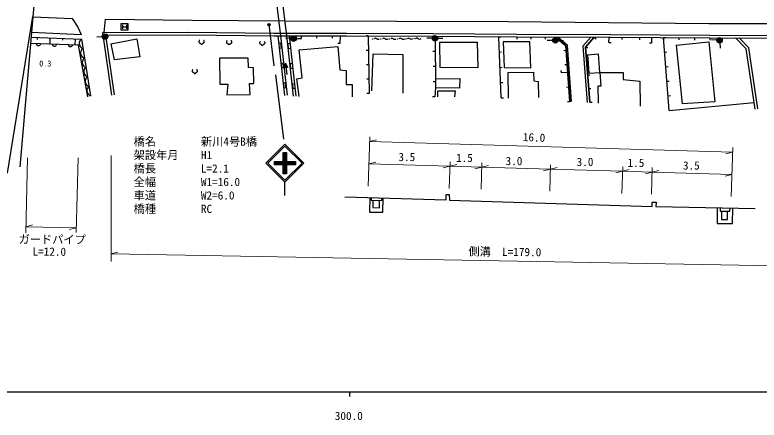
# Model space of a CAD drawing. Units: millimetres, scale not verified. Extents: x 40000 to 680000, y 20000 to 380000.
# Drawn here: x 293422 to 459294, y 198715 to 289099 of the extents above; entities that cross this region are included whole.
import ezdxf
from ezdxf.enums import TextEntityAlignment as Align

# ---------------------------------------------------------------- set-up
doc = ezdxf.new("R2010")
doc.units = ezdxf.units.MM
doc.header["$LTSCALE"] = 1000
for name, color, linetype, lineweight in [('M-BGD', 7, 'Continuous', 25), ('M-BGD-EXST', 7, 'Continuous', 25), ('M-BMK-OTRS', 5, 'Continuous', 25), ('M-STR-HTXT', 7, 'Continuous', 13), ('M-STR-STR1', 1, 'Continuous', 25), ('M-STR-STRC', 7, 'Continuous', 25), ('M-TTL-BAND', 7, 'Continuous', 25)]:
    doc.layers.add(name, color=color, linetype=linetype, lineweight=lineweight)
doc.styles.add('ＭＳ ゴシック', font='')
doc.styles.get('ＭＳ ゴシック').set_extended_font_data('MS Gothic')

msp = doc.modelspace()

# ---------------------------------------------------------------- linework, layer by layer
at = {"layer": 'M-BGD'}
for p, q in [((297411, 288636), (306155, 288257)), ((306155, 288257), (307459, 286381)), ((313332, 285173), (313617, 288135)), ((313617, 288135), (332905, 287931)), ((332905, 287931), (353593, 287778)), ((353593, 287778), (403338, 287620)), ((403338, 287620), (448070, 287150)), ((448070, 287150), (465563, 287216)), ((307459, 286381), (308179, 284711)), ((297015, 284092), (308244, 283667)), ((297113, 285213), (308179, 284711)), ((298419, 284039), (298403, 283625)), ((301226, 283933), (301174, 282574)), ((304033, 283827), (304018, 283425)), ((306840, 283721), (306790, 282404)), ((308242, 283680), (308055, 283522)), ((308244, 283667), (310280, 271043)), ((312905, 284231), (311707, 284160)), ((313002, 285172), (332006, 285256)), ((315017, 271196), (313002, 285172)), ((313694, 284575), (332004, 284656)), ((315611, 271281), (313694, 284575)), ((314840, 282671), (320631, 283772)), ((320631, 283772), (321242, 279735)), ((332004, 284656), (351165, 284421)), ((332006, 285256), (351169, 285021)), ((351165, 284421), (367366, 284431)), ((351169, 285021), (367367, 285031)), ((352012, 284422), (353480, 271140)), ((352616, 284422), (354076, 271206)), ((354932, 283849), (353734, 283910)), ((353928, 284423), (355478, 270937)), ((354532, 284423), (356074, 271005)), ((356131, 283834), (357331, 283866)), ((357200, 284425), (365916, 284430)), ((357200, 284425), (357200, 283925)), ((360681, 284427), (360681, 283927)), ((364162, 284429), (364162, 283929)), ((365916, 284430), (365865, 282705)), ((367366, 284431), (386660, 284329)), ((367367, 285031), (386664, 284929)), ((372186, 284405), (371686, 284398)), ((372186, 284405), (372390, 271542)), ((373627, 283836), (373483, 283727)), ((373771, 283872), (373627, 283836)), ((373915, 283837), (373771, 283872)), ((374059, 283730), (373915, 283837)), ((374204, 283622), (374059, 283730)), ((374635, 283732), (374492, 283623)), ((375471, 283849), (375319, 283734)), ((375623, 283887), (375471, 283849)), ((375775, 283850), (375623, 283887)), ((375927, 283736), (375775, 283850)), ((376080, 283623), (375927, 283736)), ((376535, 283739), (376384, 283624)), ((377327, 283850), (377183, 283741)), ((377471, 283886), (377327, 283850)), ((377615, 283851), (377471, 283886)), ((377759, 283743), (377615, 283851)), ((377904, 283636), (377759, 283743)), ((378335, 283745), (378192, 283637)), ((379171, 283862), (379019, 283748)), ((379323, 283901), (379171, 283862)), ((379475, 283864), (379323, 283901)), ((379627, 283750), (379475, 283864)), ((379780, 283637), (379627, 283750)), ((380235, 283752), (380084, 283638)), ((381027, 283863), (380883, 283755)), ((381171, 283900), (381027, 283863)), ((381315, 283864), (381171, 283900)), ((381459, 283757), (381315, 283864)), ((381604, 283649), (381459, 283757)), ((381748, 283614), (381604, 283649)), ((381892, 283650), (381748, 283614)), ((382035, 283759), (381892, 283650)), ((382871, 283876), (382719, 283761)), ((383023, 283915), (382871, 283876)), ((383175, 283877), (383023, 283915)), ((383327, 283764), (383175, 283877)), ((383480, 283650), (383327, 283764)), ((383632, 283613), (383480, 283650)), ((383784, 283651), (383632, 283613)), ((383935, 283766), (383784, 283651)), ((386426, 283888), (385226, 283888)), ((387066, 284326), (386566, 284322)), ((386660, 284329), (405201, 284176)), ((386664, 284929), (405204, 284776)), ((387066, 284326), (387145, 272838)), ((387626, 283888), (388826, 283888)), ((401258, 284209), (401758, 284229)), ((401828, 270589), (401258, 284209)), ((405201, 284176), (426146, 284107)), ((405204, 284776), (426149, 284707)), ((405263, 284176), (405262, 283676)), ((405263, 284176), (413915, 284147)), ((408439, 284165), (408437, 283665)), ((411615, 284155), (411613, 283655)), ((416198, 282178), (413915, 284147)), ((413915, 284147), (416198, 282178)), ((414530, 284145), (416585, 282372)), ((420008, 282110), (421770, 284121)), ((422565, 284119), (420625, 281904)), ((420625, 281904), (422565, 284119)), ((422565, 284119), (422941, 283789)), ((425805, 282948), (425907, 284108)), ((425907, 284108), (435286, 284051)), ((426146, 284107), (448331, 283972)), ((426149, 284707), (448334, 284572)), ((428676, 284091), (428673, 283591)), ((432610, 284067), (432607, 283567)), ((435286, 284051), (435336, 282795)), ((437987, 284035), (437984, 283535)), ((437987, 284035), (438486, 284074)), ((437987, 284035), (448335, 283972)), ((439269, 267798), (437987, 284035)), ((441436, 284014), (441433, 283514)), ((444886, 283993), (444882, 283493)), ((448331, 283972), (461635, 283921)), ((448335, 283972), (448332, 283472)), ((448334, 284572), (461638, 284521)), ((456423, 281503), (454000, 283950)), ((456988, 281785), (454848, 283947)), ((307589, 282379), (296894, 282703)), ((298177, 282664), (298213, 282543)), ((298213, 282543), (298270, 282441)), ((298270, 282441), (298367, 282338)), ((298367, 282338), (298465, 282275)), ((298465, 282275), (298584, 282232)), ((298584, 282232), (298744, 282227)), ((298744, 282227), (298865, 282263)), ((298865, 282263), (298967, 282320)), ((298967, 282320), (299070, 282417)), ((299070, 282417), (299133, 282515)), ((299133, 282515), (299176, 282634)), ((301742, 282556), (301778, 282435)), ((301778, 282435), (301835, 282333)), ((301835, 282333), (301932, 282230)), ((301932, 282230), (302030, 282167)), ((302030, 282167), (302149, 282124)), ((302149, 282124), (302309, 282119)), ((302309, 282119), (302430, 282155)), ((302430, 282155), (302532, 282212)), ((302532, 282212), (302634, 282309)), ((302634, 282309), (302697, 282407)), ((302697, 282407), (302741, 282526)), ((305306, 282449), (305343, 282327)), ((305343, 282327), (305400, 282226)), ((305400, 282226), (305497, 282123)), ((305497, 282123), (305595, 282060)), ((305595, 282060), (305714, 282016)), ((305714, 282016), (305874, 282011)), ((305874, 282011), (305995, 282048)), ((305995, 282048), (306096, 282104)), ((306096, 282104), (306199, 282201)), ((306199, 282201), (306262, 282300)), ((306262, 282300), (306306, 282418)), ((309709, 270839), (307589, 282379)), ((307768, 282923), (307767, 282667)), ((307767, 282667), (307807, 282419)), ((307853, 283192), (307768, 282923)), ((307807, 282419), (307889, 282177)), ((307950, 283378), (307853, 283192)), ((307889, 282177), (308053, 281948)), ((308055, 283522), (307950, 283378)), ((314840, 282671), (315533, 279041)), ((334457, 283258), (334433, 283162)), ((334433, 283162), (334433, 283066)), ((334433, 283066), (334457, 282970)), ((334529, 283354), (334457, 283258)), ((334457, 282970), (334505, 282898)), ((334505, 282898), (334577, 282850)), ((334625, 283402), (334529, 283354)), ((334577, 282850), (334673, 282826)), ((334673, 282826), (334721, 282826)), ((334721, 282826), (334745, 282754)), ((334745, 282754), (334793, 282682)), ((334793, 282682), (334889, 282610)), ((334889, 282610), (334985, 282586)), ((334985, 282586), (335081, 282586)), ((335081, 282586), (335153, 282610)), ((335153, 282610), (335249, 282658)), ((335249, 282658), (335297, 282706)), ((335297, 282706), (335321, 282754)), ((335321, 282754), (335345, 282826)), ((335345, 282826), (335393, 282826)), ((335393, 282826), (335489, 282850)), ((335537, 283354), (335441, 283402)), ((335489, 282850), (335561, 282898)), ((335609, 283258), (335537, 283354)), ((335561, 282898), (335609, 282970)), ((335633, 283162), (335609, 283258)), ((335609, 282970), (335633, 283066)), ((335633, 283066), (335633, 283162)), ((340589, 283178), (340565, 283082)), ((340565, 283082), (340565, 282986)), ((340565, 282986), (340589, 282890)), ((340661, 283274), (340589, 283178)), ((340589, 282890), (340637, 282818)), ((340637, 282818), (340709, 282770)), ((340757, 283322), (340661, 283274)), ((340709, 282770), (340805, 282746)), ((340805, 282746), (340853, 282746)), ((340853, 282746), (340877, 282674)), ((340877, 282674), (340925, 282602)), ((340925, 282602), (341021, 282530)), ((341021, 282530), (341117, 282506)), ((341117, 282506), (341213, 282506)), ((341213, 282506), (341285, 282530)), ((341285, 282530), (341381, 282578)), ((341381, 282578), (341429, 282626)), ((341429, 282626), (341453, 282674)), ((341453, 282674), (341477, 282746)), ((341477, 282746), (341525, 282746)), ((341525, 282746), (341621, 282770)), ((341669, 283274), (341573, 283322)), ((341621, 282770), (341693, 282818)), ((341741, 283178), (341669, 283274)), ((341693, 282818), (341741, 282890)), ((341765, 283082), (341741, 283178)), ((341741, 282890), (341765, 282986)), ((341765, 282986), (341765, 283082)), ((347996, 283019), (347972, 282923)), ((347972, 282923), (347972, 282827)), ((347972, 282827), (347996, 282731)), ((348068, 283115), (347996, 283019)), ((347996, 282731), (348044, 282659)), ((348044, 282659), (348116, 282611)), ((348164, 283163), (348068, 283115)), ((348116, 282611), (348212, 282587)), ((348212, 282587), (348260, 282587)), ((348260, 282587), (348284, 282515)), ((348284, 282515), (348332, 282443)), ((348332, 282443), (348428, 282371)), ((348428, 282371), (348524, 282347)), ((348524, 282347), (348620, 282347)), ((348620, 282347), (348692, 282371)), ((348692, 282371), (348788, 282419)), ((348788, 282419), (348836, 282467)), ((348836, 282467), (348860, 282515)), ((348860, 282515), (348884, 282587)), ((348884, 282587), (348932, 282587)), ((348932, 282587), (349028, 282611)), ((349076, 283115), (348980, 283163)), ((349028, 282611), (349100, 282659)), ((349148, 283019), (349076, 283115)), ((349100, 282659), (349148, 282731)), ((349172, 282923), (349148, 283019)), ((349148, 282731), (349172, 282827)), ((349172, 282827), (349172, 282923)), ((352699, 282760), (352202, 282705)), ((352809, 281766), (352699, 282760)), ((354732, 282684), (354236, 282627)), ((354236, 282627), (354350, 281633)), ((356790, 281297), (365404, 282062)), ((365865, 282705), (365366, 282720)), ((365404, 282062), (365812, 276811)), ((374348, 283587), (374204, 283622)), ((374492, 283623), (374348, 283587)), ((376232, 283586), (376080, 283623)), ((376384, 283624), (376232, 283586)), ((378048, 283600), (377904, 283636)), ((378192, 283637), (378048, 283600)), ((379932, 283599), (379780, 283637)), ((380084, 283638), (379932, 283599)), ((388062, 283032), (396473, 283032)), ((388062, 283032), (388164, 277374)), ((396473, 283032), (396575, 277272)), ((408196, 283083), (402283, 283083)), ((402283, 283083), (402436, 277374)), ((408451, 277323), (408196, 283083)), ((413292, 283418), (412092, 283418)), ((414578, 283575), (414251, 283197)), ((414492, 283405), (415691, 283381)), ((417099, 269718), (416198, 282178)), ((416198, 282178), (416629, 276221)), ((417498, 269747), (416585, 282372)), ((420008, 282110), (420952, 269553)), ((425805, 282948), (426303, 282903)), ((435336, 282795), (434837, 282775)), ((440792, 282330), (448081, 283095)), ((440792, 282330), (442168, 269281)), ((448081, 283095), (449406, 269740)), ((449883, 283472), (448686, 283547)), ((450528, 282837), (450620, 281640)), ((308053, 281948), (308204, 281802)), ((308080, 280814), (308079, 280546)), ((308079, 280546), (308121, 280285)), ((308168, 281095), (308080, 280814)), ((308271, 281290), (308168, 281095)), ((308204, 281802), (308349, 281698)), ((308380, 281441), (308271, 281290)), ((308349, 281698), (308576, 281607)), ((308576, 281607), (308380, 281441)), ((352312, 281711), (352809, 281766)), ((354350, 281633), (354846, 281690)), ((357453, 275027), (356790, 281297)), ((372237, 281190), (371737, 281182)), ((372948, 272122), (373254, 280380)), ((373254, 280380), (379880, 280278)), ((387089, 280942), (386589, 280938)), ((401400, 280804), (401900, 280825)), ((416272, 281144), (415774, 281108)), ((420625, 281904), (421551, 269598)), ((421551, 269598), (420625, 281904)), ((420633, 281792), (421132, 281829)), ((421066, 280189), (423512, 280444)), ((423767, 276213), (423512, 280444)), ((438244, 280787), (438742, 280827)), ((458382, 268089), (456423, 281503)), ((458976, 268176), (456988, 281785)), ((308121, 280285), (308206, 280032)), ((308206, 280032), (308379, 279792)), ((308379, 279792), (308537, 279639)), ((308453, 278678), (308452, 278422)), ((308537, 278947), (308453, 278678)), ((308537, 279639), (308688, 279530)), ((308635, 279133), (308537, 278947)), ((308739, 279277), (308635, 279133)), ((308688, 279530), (308927, 279435)), ((308927, 279435), (308739, 279277)), ((321242, 279735), (315533, 279041)), ((345396, 279413), (339024, 279413)), ((339024, 279413), (339088, 273615)), ((345460, 277374), (345396, 279413)), ((379880, 280278), (379880, 271663)), ((420863, 278743), (421361, 278781)), ((421066, 280189), (421321, 276111)), ((308452, 278422), (308492, 278174)), ((308492, 278174), (308573, 277931)), ((308573, 277931), (308738, 277703)), ((308738, 277703), (308889, 277557)), ((308969, 277059), (308872, 276873)), ((308889, 277557), (309034, 277453)), ((309074, 277204), (308969, 277059)), ((309034, 277453), (309261, 277362)), ((309261, 277362), (309074, 277204)), ((346606, 277310), (345460, 277374)), ((346670, 273806), (346606, 277310)), ((353188, 278333), (352691, 278278)), ((352801, 277284), (353298, 277339)), ((353298, 277339), (353188, 278333)), ((353595, 277316), (353749, 278343)), ((354151, 277385), (353595, 277316)), ((353670, 277366), (353784, 278065)), ((354066, 277415), (353670, 277366)), ((353744, 277415), (353804, 277906)), ((353982, 277445), (353744, 277415)), ((353749, 278343), (354151, 277385)), ((353749, 278343), (354068, 275794)), ((353784, 278065), (354066, 277415)), ((353804, 277906), (353982, 277445)), ((353818, 277465), (353833, 277668)), ((353898, 277475), (353818, 277465)), ((353833, 277668), (353898, 277475)), ((355246, 278211), (354749, 278154)), ((354749, 278154), (354864, 277160)), ((354864, 277160), (355360, 277217)), ((372288, 277974), (371788, 277966)), ((387112, 277558), (386612, 277554)), ((396575, 277272), (388164, 277374)), ((401543, 277399), (402042, 277420)), ((402436, 277374), (408451, 277323)), ((416502, 277976), (416003, 277940)), ((438500, 277540), (438998, 277579)), ((308787, 276605), (308786, 276349)), ((308786, 276349), (308826, 276100)), ((308872, 276873), (308787, 276605)), ((308826, 276100), (308908, 275858)), ((308908, 275858), (309072, 275630)), ((309072, 275630), (309223, 275484)), ((309223, 275484), (309368, 275379)), ((309368, 275379), (309595, 275288)), ((332944, 276727), (332920, 276631)), ((332920, 276631), (332920, 276535)), ((332920, 276535), (332944, 276439)), ((333016, 276823), (332944, 276727)), ((332944, 276439), (332992, 276367)), ((332992, 276367), (333064, 276319)), ((333112, 276871), (333016, 276823)), ((333064, 276319), (333160, 276295)), ((333160, 276295), (333208, 276295)), ((333208, 276295), (333232, 276223)), ((333232, 276223), (333280, 276151)), ((333280, 276151), (333376, 276079)), ((333376, 276079), (333472, 276055)), ((333472, 276055), (333568, 276055)), ((333568, 276055), (333640, 276079)), ((333640, 276079), (333736, 276127)), ((333736, 276127), (333784, 276175)), ((333784, 276175), (333808, 276223)), ((333808, 276223), (333832, 276295)), ((333832, 276295), (333880, 276295)), ((333880, 276295), (333976, 276319)), ((334024, 276823), (333928, 276871)), ((333976, 276319), (334048, 276367)), ((334096, 276727), (334024, 276823)), ((334048, 276367), (334096, 276439)), ((334120, 276631), (334096, 276727)), ((334096, 276439), (334120, 276535)), ((334120, 276535), (334120, 276631)), ((365812, 276811), (367290, 276710)), ((367290, 276710), (367290, 273600)), ((403354, 276253), (409012, 276355)), ((403405, 270544), (403354, 276253)), ((409012, 276355), (409063, 274367)), ((415213, 276181), (415199, 276681)), ((416629, 276221), (415213, 276181)), ((416629, 276221), (416130, 276185)), ((416629, 276221), (417099, 269718)), ((421092, 275695), (421591, 275732)), ((421321, 276111), (423767, 276213)), ((424124, 273308), (423869, 276264)), ((423869, 276264), (428966, 276213)), ((428966, 276213), (428966, 274684)), ((309099, 274495), (309098, 274228)), ((309098, 274228), (309140, 273967)), ((309188, 274777), (309099, 274495)), ((309140, 273967), (309225, 273713)), ((309290, 274972), (309188, 274777)), ((309225, 273713), (309398, 273474)), ((309399, 275123), (309290, 274972)), ((309595, 275288), (309399, 275123)), ((345842, 271321), (345714, 273806)), ((345714, 273806), (346670, 273806)), ((353677, 273906), (353180, 273851)), ((353787, 272912), (353677, 273906)), ((355760, 273738), (355263, 273681)), ((356280, 274824), (357453, 275027)), ((356790, 270899), (356280, 274824)), ((372339, 274758), (371839, 274750)), ((387136, 274173), (386636, 274170)), ((387145, 274826), (392599, 274877)), ((387145, 274826), (387145, 272838)), ((392599, 274877), (392548, 272787)), ((401685, 273994), (402185, 274015)), ((409063, 274367), (410031, 274265)), ((410031, 274265), (410133, 270646)), ((428966, 274684), (432687, 274327)), ((432687, 274327), (432789, 268772)), ((438756, 274293), (439255, 274332)), ((309398, 273474), (309556, 273321)), ((309472, 272359), (309471, 272104)), ((309471, 272104), (309511, 271855)), ((309556, 272628), (309472, 272359)), ((309556, 273321), (309707, 273212)), ((309654, 272814), (309556, 272628)), ((309758, 272959), (309654, 272814)), ((309707, 273212), (309946, 273117)), ((309946, 273117), (309758, 272959)), ((339088, 273615), (340872, 273615)), ((340872, 273615), (340681, 271257)), ((353290, 272857), (353787, 272912)), ((355263, 273681), (355378, 272688)), ((355378, 272688), (355874, 272745)), ((367290, 273600), (368615, 273600)), ((368615, 273600), (368564, 270848)), ((387145, 272838), (387025, 270793)), ((392548, 272787), (387145, 272838)), ((387654, 270850), (387654, 272175)), ((387654, 272175), (391528, 272175)), ((391528, 272175), (391375, 270799)), ((416864, 272970), (416365, 272934)), ((421321, 272646), (421820, 272684)), ((423410, 273257), (424124, 273308)), ((423512, 269383), (423410, 273257)), ((309511, 271855), (309593, 271613)), ((309593, 271613), (309757, 271384)), ((309757, 271384), (309908, 271239)), ((309908, 271239), (310053, 271134)), ((310053, 271134), (310280, 271043)), ((340681, 271257), (345842, 271321)), ((372390, 271542), (371890, 271534)), ((387025, 270793), (386526, 270822)), ((401828, 270589), (402327, 270610)), ((439013, 271045), (439511, 271085)), ((417099, 269718), (416600, 269682)), ((421551, 269598), (422049, 269635)), ((439269, 267798), (458170, 269543)), ((449406, 269740), (442168, 269281)), ((439269, 267798), (439768, 267837)), ((389580, 247852), (389580, 249062)), ((389580, 249062), (390218, 249062)), ((390218, 249062), (390281, 247788)), ((366962, 248553), (389580, 247852)), ((372510, 248381), (372460, 245114)), ((372851, 248370), (372851, 247802)), ((372851, 247802), (375200, 247724)), ((373189, 247791), (373164, 246106)), ((374652, 246080), (374676, 247742)), ((375200, 247724), (375200, 248297)), ((375435, 245062), (375528, 248287)), ((390281, 247788), (435454, 246397)), ((435454, 246397), (435454, 247353)), ((435454, 247353), (436346, 247353)), ((436346, 247353), (436282, 246333)), ((373164, 246106), (374652, 246080)), ((436282, 246333), (458421, 245907)), ((449911, 246071), (449911, 242563)), ((450579, 246058), (450579, 245319)), ((452792, 245298), (452825, 246015)), ((453397, 242563), (453437, 246003)), ((372460, 245114), (375435, 245062)), ((450579, 245319), (452792, 245298)), ((450934, 245316), (450934, 243461)), ((452249, 243461), (452268, 245303)), ((449911, 242563), (453397, 242563)), ((450934, 243461), (452249, 243461))]:
    msp.add_line(p, q, dxfattribs=at)
for centre, radius in [((313504, 284266), 600), ((313504, 284266), 528), ((313504, 284266), 456), ((313504, 284266), 384), ((313504, 284266), 312), ((313504, 284266), 240), ((313504, 284266), 168), ((313504, 284266), 96), ((313504, 284266), 24), ((355531, 283818), 600), ((355531, 283818), 528), ((355531, 283818), 456), ((355531, 283818), 384), ((355531, 283818), 312), ((355531, 283818), 240), ((355531, 283818), 168), ((355531, 283818), 96), ((355531, 283818), 24), ((373159, 283726), 36), ((374977, 283733), 38), ((376859, 283740), 36), ((378677, 283747), 38), ((380559, 283754), 36), ((382377, 283760), 38), ((387026, 283888), 600), ((387026, 283888), 528), ((387026, 283888), 456), ((387026, 283888), 384), ((387026, 283888), 312), ((387026, 283888), 240), ((387026, 283888), 168), ((387026, 283888), 96), ((387026, 283888), 24), ((413892, 283418), 600), ((413892, 283418), 528), ((413892, 283418), 456), ((413892, 283418), 384), ((413892, 283418), 312), ((413892, 283418), 240), ((450482, 283435), 600), ((450482, 283435), 528), ((450482, 283435), 456), ((450482, 283435), 384), ((450482, 283435), 312), ((450482, 283435), 240), ((413892, 283418), 168), ((413892, 283418), 96), ((413892, 283418), 24), ((450482, 283435), 168), ((450482, 283435), 96), ((450482, 283435), 24)]:
    msp.add_circle(centre, radius, dxfattribs=at)
at = {"layer": 'M-BGD-EXST'}
for p, q in [((317121, 285695), (317121, 287195)), ((317121, 287195), (318621, 287195)), ((318621, 287195), (318621, 285695)), ((318621, 285695), (317121, 285695)), ((317421, 286895), (317421, 285995)), ((317421, 286445), (318321, 286445)), ((318321, 286895), (318321, 285995))]:
    msp.add_line(p, q, dxfattribs=at)
at = {"layer": 'M-BMK-OTRS'}
msp.add_line((297789, 292965), (294495, 255189), dxfattribs=at)
at = {"layer": 'M-STR-HTXT'}
for p, q in [((372192, 250927), (372512, 261870)), ((372483, 260871), (373995, 261247)), ((372483, 260871), (453371, 258506)), ((453400, 259506), (453080, 248563)), ((296211, 257192), (295829, 240499)), ((307553, 257192), (307107, 240563)), ((314880, 257710), (314880, 234064)), ((453371, 258506), (451859, 258130)), ((372337, 255872), (373848, 256248)), ((372337, 255872), (390380, 255344)), ((390409, 256344), (390236, 250400)), ((390380, 255344), (391892, 255720)), ((397507, 256136), (397334, 250192)), ((397478, 255137), (398990, 255513)), ((412797, 255690), (412623, 249746)), ((390380, 255344), (388868, 254968)), ((390380, 255344), (397478, 255137)), ((397478, 255137), (395967, 254761)), ((397478, 255137), (412768, 254690)), ((412768, 254690), (411256, 254314)), ((412768, 254690), (414280, 255066)), ((412768, 254690), (428855, 254220)), ((428855, 254220), (427343, 253844)), ((428884, 255219), (428710, 249275)), ((428855, 254220), (430366, 254596)), ((428855, 254220), (435452, 254027)), ((435452, 254027), (433940, 253651)), ((435481, 255026), (435307, 249082)), ((435452, 254027), (436963, 254403)), ((435452, 254027), (453225, 253507)), ((453225, 253507), (451713, 253131)), ((297342, 242292), (295859, 241815)), ((307135, 241611), (295853, 241815)), ((305627, 241218), (307135, 241611)), ((314880, 235778), (316387, 236171)), ((314880, 235778), (488376, 232646))]:
    msp.add_line(p, q, dxfattribs=at)
at = {"layer": 'M-STR-STR1'}
for p, q in [((350427, 302187), (352616, 284422)), ((351795, 302185), (353928, 284423))]:
    msp.add_line(p, q, dxfattribs=at)
at = {"layer": 'M-STR-STRC'}
for p, q in [((291770, 253789), (297421, 288747)), ((350047, 286931), (351133, 277702)), ((351489, 275719), (353296, 261381)), ((349358, 256019), (353600, 260262)), ((353600, 259838), (349782, 256019)), ((353600, 260262), (357843, 256019)), ((357419, 256019), (353600, 259838)), ((353250, 256369), (353250, 258369)), ((353250, 258369), (353950, 258369)), ((353950, 258269), (353250, 258269)), ((353950, 258139), (353250, 258139)), ((353950, 258009), (353250, 258009)), ((353950, 257879), (353250, 257879)), ((353950, 257749), (353250, 257749)), ((353950, 257619), (353250, 257619)), ((353950, 257489), (353250, 257489)), ((353950, 257359), (353250, 257359)), ((353950, 257229), (353250, 257229)), ((353950, 258369), (353950, 256369)), ((353600, 251777), (349358, 256019)), ((349782, 256019), (353600, 252201)), ((351250, 255669), (351250, 256369)), ((351250, 256369), (353250, 256369)), ((355950, 256319), (351250, 256319)), ((355950, 256189), (351250, 256189)), ((355950, 256059), (351250, 256059)), ((355950, 255929), (351250, 255929)), ((355950, 255799), (351250, 255799)), ((353250, 255669), (351250, 255669)), ((353950, 257099), (353250, 257099)), ((353950, 256969), (353250, 256969)), ((353950, 256839), (353250, 256839)), ((353950, 256709), (353250, 256709)), ((353950, 256579), (353250, 256579)), ((353950, 256449), (353250, 256449)), ((353950, 255669), (353250, 255669)), ((353250, 253669), (353250, 255669)), ((353950, 255539), (353250, 255539)), ((357843, 256019), (353600, 251777)), ((353600, 252201), (357419, 256019)), ((353950, 256369), (355950, 256369)), ((353950, 255669), (353950, 253669)), ((355950, 255669), (353950, 255669)), ((355950, 256369), (355950, 255669)), ((353950, 255409), (353250, 255409)), ((353950, 255279), (353250, 255279)), ((353950, 255149), (353250, 255149)), ((353950, 255019), (353250, 255019)), ((353950, 254889), (353250, 254889)), ((353950, 254759), (353250, 254759)), ((353950, 254629), (353250, 254629)), ((353950, 254499), (353250, 254499)), ((353950, 254369), (353250, 254369)), ((353950, 254239), (353250, 254239)), ((353950, 254109), (353250, 254109)), ((353950, 253979), (353250, 253979)), ((353950, 253849), (353250, 253849)), ((353950, 253719), (353250, 253719)), ((353950, 253669), (353250, 253669)), ((353600, 248777), (353600, 251777))]:
    msp.add_line(p, q, dxfattribs=at)
for radius in [250, 150, 50]:
    msp.add_circle((350047, 286931), radius, dxfattribs=at)
at = {"layer": 'M-TTL-BAND'}
for p, q in [((40000, 205000), (579000, 205000)), ((368000, 205000), (368000, 204000))]:
    msp.add_line(p, q, dxfattribs=at)

# ---------------------------------------------------------------- texts
at = {"layer": 'M-BGD', "style": 'ＭＳ ゴシック'}
msp.add_text('0.3', height=1320, dxfattribs=at).set_placement((298860, 277197), align=Align.BOTTOM_LEFT)
at = {"layer": 'M-STR-HTXT', "style": 'ＭＳ ゴシック'}
for s, rotation, p in [('16.0', 357.6, (406579, 260415)), ('ガードパイプ', 359.6, (294235, 237591)), ('L=12.0', 359.4, (297335, 234882)), ('側溝\u3000L=179.0', 359.3, (394491, 234899))]:
    msp.add_text(s, height=1833, rotation=rotation, dxfattribs=at).set_placement(p, align=Align.BOTTOM_LEFT)
for s, p in [('橋名\u3000\u3000\u3000\u3000新川4号B橋', (319885, 259371)), ('架設年月\u3000\u3000H1', (319885, 256371)), ('3.5', (378904, 255935)), ('1.5', (391746, 255736)), ('3.0', (402797, 255039)), ('3.0', (418626, 254840)), ('橋長\u3000\u3000\u3000\u3000L=2.1', (319885, 253371)), ('1.5', (429975, 254641)), ('3.5', (442320, 254044)), ('全幅\u3000\u3000\u3000\u3000W1=16.0', (319885, 250371)), ('車道\u3000\u3000\u3000\u3000W2=6.0', (319885, 247371)), ('橋種\u3000\u3000\u3000\u3000RC', (319885, 244371))]:
    msp.add_text(s, height=1833, dxfattribs=at).set_placement(p, align=Align.BOTTOM_LEFT)
at = {"layer": 'M-TTL-BAND', "style": 'ＭＳ ゴシック'}
msp.add_text('300.0', height=1833, dxfattribs=at).set_placement((367844, 198195), align=Align.BOTTOM_CENTER)

doc.saveas('drawing.dxf')
